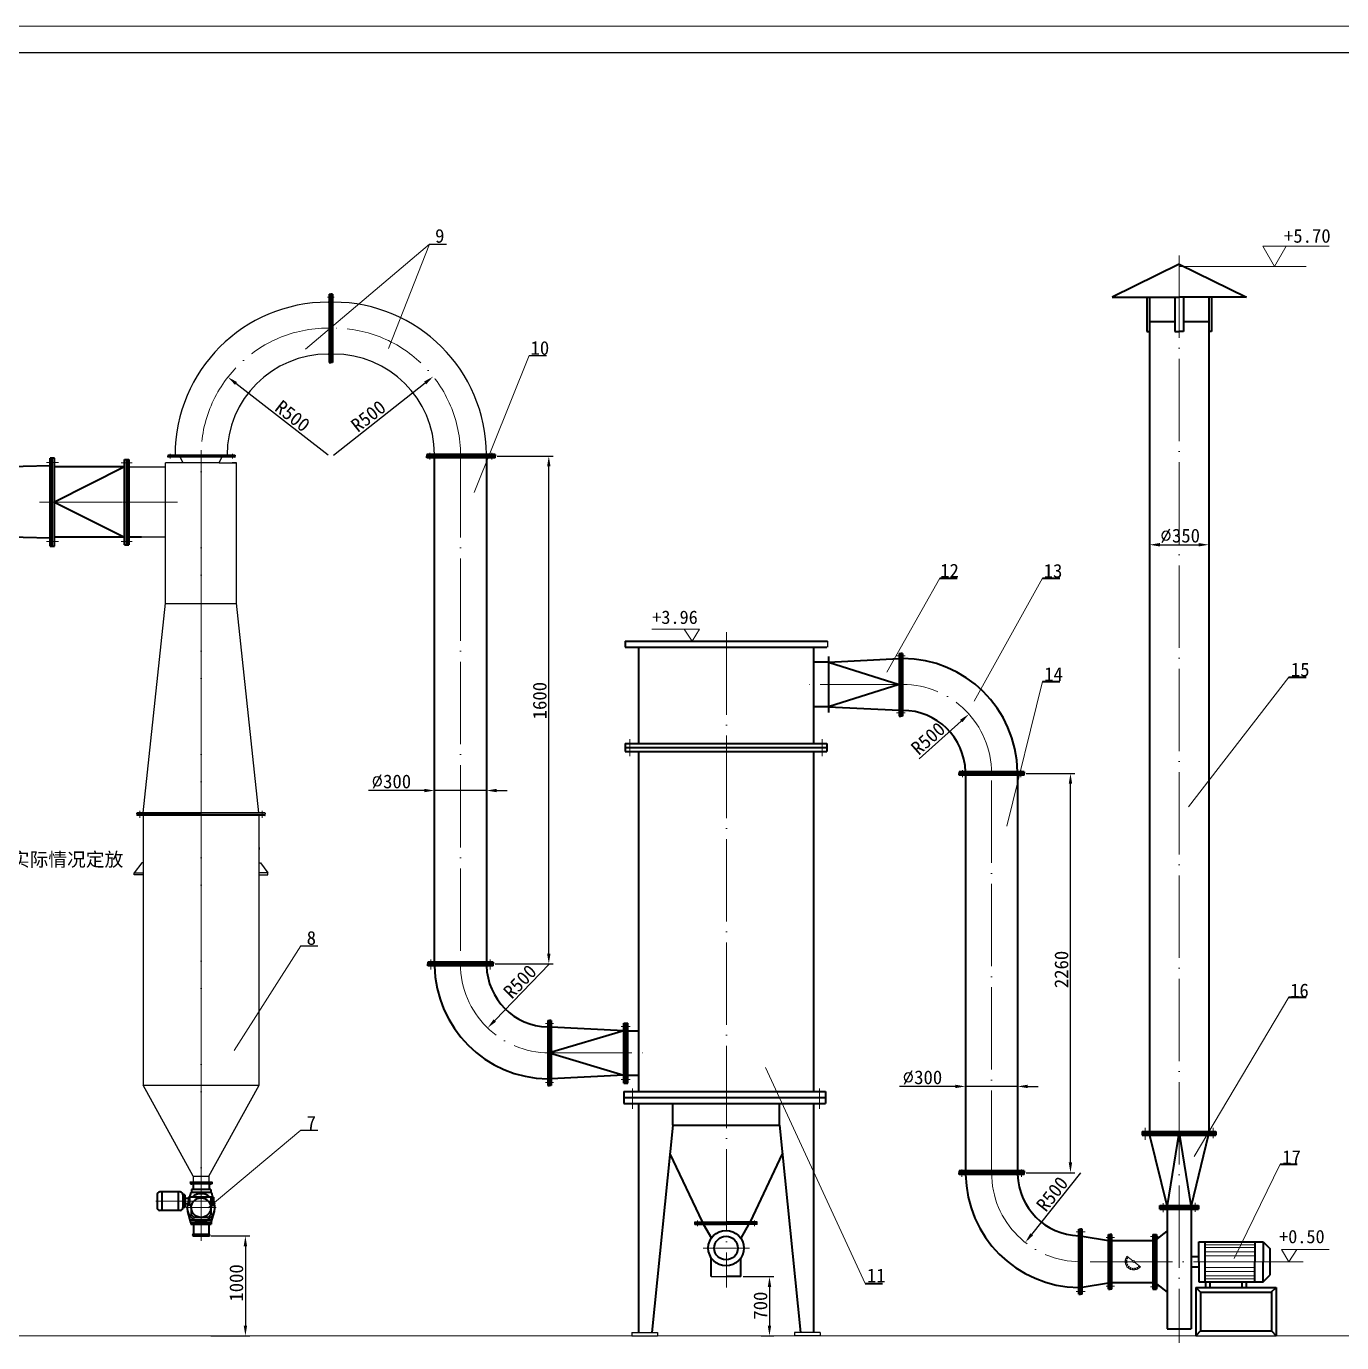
# Model space of a CAD drawing. Header units: millimetres. Extents: x 49699 to 106992, y 64186 to 130203.
# Drawn here: x 50013.6 to 50396.6, y 64491.2 to 64874.7 of the extents above; entities that cross this region are included whole.
import ezdxf

# ---------------------------------------------------------------- set-up
doc = ezdxf.new("R2010")
doc.units = ezdxf.units.MM
doc.linetypes.add('ACAD_ISO04W100', pattern=[30, 24, -3, 0, -3])
doc.layers.add('LAYER3', color=7, linetype='Continuous')
for name, color, linetype, lineweight in [('中心线', 22, 'ACAD_ISO04W100', 9), ('尺寸线', 150, 'Continuous', 9), ('粗实线', 7, 'Continuous', 35), ('粗线', 7, 'Continuous', 30)]:
    doc.layers.add(name, color=color, linetype=linetype, lineweight=lineweight)
doc.styles.get("Standard").update_dxf_attribs({"font": 'SIMFANG.TTF', "height": 4})
doc.dimstyles.new('ISO-25', dxfattribs={"dimscale": 0, "dimtxt": 3, "dimasz": 3, "dimexe": 1.25, "dimexo": 0.625, "dimtad": 1, "dimdsep": 46, "dimtxsty": 'Standard', "dimcen": -2.5, "dimadec": 0, "dimazin": 0, "dimtfac": 1, "dimtmove": 0, "dimatfit": 0, "dimfxl": 0, "dimarcsym": 0})

# ---------------------------------------------------------------- blocks, each defined once
blk = doc.blocks.new('*D666')
at = {"layer": 'DEFPOINTS', "color": 0}
for p in [(50072.28, 64772.48), (50101.47, 64749.75)]:
    blk.add_point(p, dxfattribs=at)
at = {"layer": '尺寸线', "color": 0, "lineweight": -2}
blk.add_line((50101.47, 64749.75), (50074.64, 64770.64), dxfattribs=at)
at = {"layer": '尺寸线', "color": 0}
blk.add_solid([(50074.95, 64771.03), (50074.34, 64770.24), (50072.28, 64772.48)], dxfattribs=at)
at = {"layer": '尺寸线', "color": 0, "insert": (50091.11, 64761.14), "char_height": 4, "attachment_point": 5, "rotation": 322.0895}
blk.add_mtext('R500', dxfattribs=at)
blk = doc.blocks.new('*D663')
at = {"layer": 'DEFPOINTS', "color": 0}
for p in [(50066.69, 64522.33), (50066.69, 64493.21), (50077.38, 64493.21)]:
    blk.add_point(p, dxfattribs=at)
at = {"layer": '尺寸线', "color": 0, "lineweight": -2}
for p, q in [((50067.32, 64522.33), (50078.63, 64522.33)), ((50077.38, 64519.33), (50077.38, 64496.21)), ((50067.32, 64493.21), (50078.63, 64493.21))]:
    blk.add_line(p, q, dxfattribs=at)
at = {"layer": '尺寸线', "color": 0}
for points in [[(50076.88, 64519.33), (50077.88, 64519.33), (50077.38, 64522.33)], [(50076.88, 64496.21), (50077.88, 64496.21), (50077.38, 64493.21)]]:
    blk.add_solid(points, dxfattribs=at)
at = {"layer": '尺寸线', "color": 0, "insert": (50074.76, 64508.63), "char_height": 4, "attachment_point": 5, "rotation": 90}
blk.add_mtext('1000', dxfattribs=at)
blk = doc.blocks.new('*D664')
at = {"layer": 'DEFPOINTS', "color": 0}
for p in [(50150.09, 64749.45), (50165.74, 64749.45), (50149.51, 64601.54)]:
    blk.add_point(p, dxfattribs=at)
at = {"layer": '尺寸线', "color": 0, "lineweight": -2}
for p, q in [((50150.71, 64749.45), (50166.99, 64749.45)), ((50165.74, 64604.54), (50165.74, 64746.45)), ((50150.13, 64601.54), (50166.99, 64601.54))]:
    blk.add_line(p, q, dxfattribs=at)
at = {"layer": '尺寸线', "color": 0}
for points in [[(50165.24, 64746.45), (50166.24, 64746.45), (50165.74, 64749.45)], [(50165.24, 64604.54), (50166.24, 64604.54), (50165.74, 64601.54)]]:
    blk.add_solid(points, dxfattribs=at)
at = {"layer": '尺寸线', "color": 0, "insert": (50163.11, 64678.25), "char_height": 4, "attachment_point": 5, "rotation": 90}
blk.add_mtext('1600', dxfattribs=at)
blk = doc.blocks.new('*D665')
at = {"layer": 'DEFPOINTS', "color": 0}
for p in [(50132.08, 64772.65), (50103.03, 64749.75)]:
    blk.add_point(p, dxfattribs=at)
at = {"layer": '尺寸线', "color": 0, "lineweight": -2}
blk.add_line((50103.03, 64749.75), (50129.73, 64770.79), dxfattribs=at)
at = {"layer": '尺寸线', "color": 0}
blk.add_solid([(50129.42, 64771.19), (50130.04, 64770.4), (50132.08, 64772.65)], dxfattribs=at)
at = {"layer": '尺寸线', "color": 0, "insert": (50113.2, 64761.11), "char_height": 4, "attachment_point": 5, "rotation": 38.2471}
blk.add_mtext('R500', dxfattribs=at)
blk = doc.blocks.new('*D651')
at = {"layer": 'DEFPOINTS', "color": 0}
for p in [(50132.47, 64657.24), (50147.59, 64657.24), (50147.59, 64652.06)]:
    blk.add_point(p, dxfattribs=at)
at = {"layer": '尺寸线', "color": 0, "lineweight": -2}
for p, q in [((50132.47, 64656.62), (50132.47, 64650.81)), ((50147.59, 64656.62), (50147.59, 64650.81)), ((50129.47, 64652.06), (50113.24, 64652.06)), ((50147.59, 64652.06), (50132.47, 64652.06)), ((50150.59, 64652.06), (50153.59, 64652.06))]:
    blk.add_line(p, q, dxfattribs=at)
at = {"layer": '尺寸线', "color": 0}
for points in [[(50129.47, 64652.56), (50129.47, 64651.56), (50132.47, 64652.06)], [(50150.59, 64652.56), (50150.59, 64651.56), (50147.59, 64652.06)]]:
    blk.add_solid(points, dxfattribs=at)
at = {"layer": '尺寸线', "color": 0, "insert": (50119.85, 64654.68), "char_height": 4, "attachment_point": 5}
blk.add_mtext('{\\Ftxt.shx|c0;%%c}300', dxfattribs=at)
blk = doc.blocks.new('*D652')
at = {"layer": 'DEFPOINTS', "color": 0}
for p in [(50304.16, 64657.04), (50317.66, 64657.04), (50304.16, 64540.73)]:
    blk.add_point(p, dxfattribs=at)
at = {"layer": '尺寸线', "color": 0, "lineweight": -2}
for p, q in [((50304.79, 64657.04), (50318.91, 64657.04)), ((50317.66, 64543.73), (50317.66, 64654.04)), ((50304.79, 64540.73), (50318.91, 64540.73))]:
    blk.add_line(p, q, dxfattribs=at)
at = {"layer": '尺寸线', "color": 0}
for points in [[(50317.16, 64654.04), (50318.16, 64654.04), (50317.66, 64657.04)], [(50317.16, 64543.73), (50318.16, 64543.73), (50317.66, 64540.73)]]:
    blk.add_solid(points, dxfattribs=at)
at = {"layer": '尺寸线', "color": 0, "insert": (50315.04, 64599.94), "char_height": 4, "attachment_point": 5, "rotation": 90}
blk.add_mtext('2260', dxfattribs=at)
blk = doc.blocks.new('*D653')
at = {"layer": 'DEFPOINTS', "color": 0}
for p in [(50287.12, 64567.87), (50302.24, 64567.87), (50302.24, 64565.87)]:
    blk.add_point(p, dxfattribs=at)
at = {"layer": '尺寸线', "color": 0, "lineweight": -2}
for p, q in [((50284.12, 64565.87), (50267.89, 64565.87)), ((50287.12, 64567.25), (50287.12, 64564.62)), ((50302.24, 64565.87), (50287.12, 64565.87)), ((50302.24, 64567.25), (50302.24, 64564.62)), ((50305.24, 64565.87), (50308.24, 64565.87))]:
    blk.add_line(p, q, dxfattribs=at)
at = {"layer": '尺寸线', "color": 0}
for points in [[(50284.12, 64566.37), (50284.12, 64565.37), (50287.12, 64565.87)], [(50305.24, 64566.37), (50305.24, 64565.37), (50302.24, 64565.87)]]:
    blk.add_solid(points, dxfattribs=at)
at = {"layer": '尺寸线', "color": 0, "insert": (50274.51, 64568.5), "char_height": 4, "attachment_point": 5}
blk.add_mtext('{\\Ftxt.shx|c0;%%c}300', dxfattribs=at)
blk = doc.blocks.new('*D654')
at = {"layer": 'DEFPOINTS', "color": 0}
for p in [(50221.69, 64510.49), (50226.94, 64493.21), (50230.01, 64493.21)]:
    blk.add_point(p, dxfattribs=at)
at = {"layer": '尺寸线', "color": 0, "lineweight": -2}
for p, q in [((50222.31, 64510.49), (50231.26, 64510.49)), ((50230.01, 64507.49), (50230.01, 64496.21)), ((50227.57, 64493.21), (50231.26, 64493.21))]:
    blk.add_line(p, q, dxfattribs=at)
at = {"layer": '尺寸线', "color": 0}
for points in [[(50229.51, 64507.49), (50230.51, 64507.49), (50230.01, 64510.49)], [(50229.51, 64496.21), (50230.51, 64496.21), (50230.01, 64493.21)]]:
    blk.add_solid(points, dxfattribs=at)
at = {"layer": '尺寸线', "color": 0, "insert": (50227.39, 64502.02), "char_height": 4, "attachment_point": 5, "rotation": 90}
blk.add_mtext('700', dxfattribs=at)
blk = doc.blocks.new('*D655')
at = {"layer": 'DEFPOINTS', "color": 0}
for p in [(50288.09, 64674.31), (50268.76, 64657.04)]:
    blk.add_point(p, dxfattribs=at)
at = {"layer": '尺寸线', "color": 0, "lineweight": -2}
blk.add_line((50273.58, 64661.34), (50285.86, 64672.31), dxfattribs=at)
at = {"layer": '尺寸线', "color": 0}
blk.add_solid([(50285.52, 64672.68), (50286.19, 64671.94), (50288.09, 64674.31)], dxfattribs=at)
at = {"layer": '尺寸线', "color": 0, "insert": (50276.21, 64667.22), "char_height": 4, "attachment_point": 5, "rotation": 41.7718}
blk.add_mtext('R500', dxfattribs=at)
blk = doc.blocks.new('*D656')
at = {"layer": 'DEFPOINTS', "color": 0}
for p in [(50165.95, 64601.54), (50147.92, 64582.91)]:
    blk.add_point(p, dxfattribs=at)
at = {"layer": '尺寸线', "color": 0, "lineweight": -2}
blk.add_line((50165.95, 64601.54), (50150.01, 64585.06), dxfattribs=at)
at = {"layer": '尺寸线', "color": 0}
blk.add_solid([(50149.65, 64585.41), (50150.37, 64584.72), (50147.92, 64582.91)], dxfattribs=at)
at = {"layer": '尺寸线', "color": 0, "insert": (50157.34, 64596.42), "char_height": 4, "attachment_point": 5, "rotation": 45.9526}
blk.add_mtext('R500', dxfattribs=at)
blk = doc.blocks.new('*D658')
at = {"layer": 'DEFPOINTS', "color": 0}
for p in [(50320.6, 64540.73), (50304.5, 64520.42)]:
    blk.add_point(p, dxfattribs=at)
at = {"layer": '尺寸线', "color": 0, "lineweight": -2}
blk.add_line((50320.6, 64540.73), (50306.36, 64522.77), dxfattribs=at)
at = {"layer": '尺寸线', "color": 0}
blk.add_solid([(50305.97, 64523.08), (50306.75, 64522.46), (50304.5, 64520.42)], dxfattribs=at)
at = {"layer": '尺寸线', "color": 0, "insert": (50312.34, 64534.54), "char_height": 4, "attachment_point": 5, "rotation": 51.5835}
blk.add_mtext('R500', dxfattribs=at)
blk = doc.blocks.new('*D659')
at = {"layer": 'DEFPOINTS', "color": 0}
for p in [(50357.97, 64723.65), (50340.69, 64719.18, 0), (50357.97, 64719.18, 0)]:
    blk.add_point(p, dxfattribs=at)
at = {"layer": '尺寸线', "color": 0, "lineweight": -2}
for p, q in [((50340.69, 64719.8), (50340.69, 64724.9)), ((50343.69, 64723.65), (50354.97, 64723.65)), ((50357.97, 64719.8), (50357.97, 64724.9))]:
    blk.add_line(p, q, dxfattribs=at)
at = {"layer": '尺寸线', "color": 0}
for points in [[(50343.69, 64724.15), (50343.69, 64723.15), (50340.69, 64723.65)], [(50354.97, 64724.15), (50354.97, 64723.15), (50357.97, 64723.65)]]:
    blk.add_solid(points, dxfattribs=at)
at = {"layer": '尺寸线', "color": 0, "insert": (50349.59, 64726.28), "char_height": 4, "attachment_point": 5}
blk.add_mtext('{\\Ftxt.shx|c0;%%c}350', dxfattribs=at)

msp = doc.modelspace()

# ---------------------------------------------------------------- linework, layer by layer
for p, q in [((50246.9, 64695.58), (50246.888, 64693.852)), ((50208.269, 64525.648), (50208.269, 64526.402)), ((50208.269, 64526.402), (50217.353, 64526.402)), ((50208.269, 64526.025), (50217.353, 64526.025)), ((50208.269, 64525.648), (50217.353, 64525.648)), ((50226.437, 64526.402), (50217.353, 64526.402)), ((50226.437, 64526.025), (50217.353, 64526.025)), ((50226.437, 64525.648), (50217.353, 64525.648)), ((50226.437, 64525.648), (50226.437, 64526.402)), ((50213.021, 64510.489), (50217.353, 64510.489)), ((50189.943, 64494.207), (50189.943, 64493.209)), ((50189.943, 64494.207), (50197.431, 64494.207)), ((50189.943, 64493.209), (50197.431, 64493.209)), ((50197.431, 64494.207), (50197.431, 64493.209)), ((50237.275, 64494.207), (50237.275, 64493.209)), ((50244.763, 64494.207), (50237.275, 64494.207)), ((50244.763, 64493.209), (50237.275, 64493.209)), ((50244.763, 64494.207), (50244.763, 64493.209)), ((50354.124, 64493.209), (50377.607, 64493.209))]:
    msp.add_line(p, q)
at = {"layer": 'LAYER3'}
for p, q in [((50744.548, 64866.924), (49724.239, 64866.924)), ((50744.548, 64866.924), (49724.239, 64866.924)), ((50130.979, 64811.243), (50135.979, 64811.243)), ((50101.468, 64794.306), (50101.738, 64794.306)), ((50102.755, 64794.306), (50103.025, 64794.306)), ((50101.468, 64779.186), (50101.738, 64779.186)), ((50102.755, 64779.186), (50103.025, 64779.186)), ((50160.059, 64778.765), (50165.059, 64778.765)), ((50054.833, 64749.746), (50054.789, 64749.702)), ((50054.789, 64749.702), (50054.789, 64749.498)), ((50070.262, 64749.746), (50054.833, 64749.746)), ((50074.313, 64749.746), (50070.262, 64749.746)), ((50074.313, 64749.746), (50074.357, 64749.702)), ((50074.357, 64749.702), (50074.357, 64749.498)), ((50043.473, 64746.336), (50054.121, 64746.336)), ((50069.713, 64747.505), (50054.121, 64747.505)), ((50054.121, 64706.593), (50054.121, 64747.505)), ((50054.789, 64749.498), (50054.833, 64749.454)), ((50054.789, 64749.41), (50054.833, 64749.454)), ((50054.789, 64749.205), (50054.789, 64749.41)), ((50054.833, 64749.162), (50054.789, 64749.205)), ((50074.313, 64749.454), (50054.833, 64749.454)), ((50074.313, 64749.454), (50054.833, 64749.454)), ((50070.262, 64749.162), (50054.833, 64749.162)), ((50059.236, 64747.477), (50058.394, 64749.162)), ((50069.7, 64747.477), (50070.542, 64749.162)), ((50069.713, 64747.505), (50074.814, 64747.505)), ((50074.313, 64749.162), (50070.262, 64749.162)), ((50074.814, 64747.505), (50073.499, 64747.505)), ((50074.357, 64749.498), (50074.313, 64749.454)), ((50074.357, 64749.41), (50074.313, 64749.454)), ((50074.313, 64749.162), (50074.357, 64749.205)), ((50074.357, 64749.205), (50074.357, 64749.41)), ((50074.814, 64706.593), (50074.814, 64747.505)), ((50054.121, 64725.818), (50043.473, 64725.818)), ((50047.597, 64645.559), (50054.121, 64706.593)), ((50054.121, 64706.593), (50054.238, 64706.586)), ((50054.238, 64706.586), (50074.698, 64706.586)), ((50074.814, 64706.593), (50074.698, 64706.586)), ((50081.339, 64645.559), (50074.814, 64706.593)), ((50045.865, 64645.559), (50045.806, 64645.501)), ((50045.806, 64645.267), (50045.806, 64645.501)), ((50045.806, 64645.267), (50045.865, 64645.208)), ((50045.806, 64645.194), (50045.821, 64645.208)), ((50045.806, 64645.194), (50045.806, 64645.135)), ((50045.821, 64645.121), (50045.806, 64645.135)), ((50045.806, 64645.062), (50045.865, 64645.121)), ((50045.806, 64645.062), (50045.806, 64644.828)), ((50045.865, 64644.77), (50045.806, 64644.828)), ((50045.865, 64645.208), (50045.821, 64645.208)), ((50045.865, 64645.121), (50045.821, 64645.121)), ((50064.468, 64645.559), (50045.865, 64645.559)), ((50047.56, 64645.208), (50045.865, 64645.208)), ((50064.468, 64645.208), (50045.865, 64645.208)), ((50045.865, 64645.121), (50083.115, 64645.121)), ((50064.468, 64644.77), (50045.865, 64644.77)), ((50047.56, 64644.77), (50047.56, 64566.241)), ((50083.071, 64645.559), (50064.468, 64645.559)), ((50064.468, 64645.208), (50083.115, 64645.208)), ((50083.071, 64644.77), (50064.468, 64644.77)), ((50081.376, 64566.241), (50081.376, 64644.77)), ((50083.071, 64645.559), (50083.13, 64645.501)), ((50083.071, 64645.208), (50083.13, 64645.267)), ((50083.071, 64645.121), (50083.13, 64645.062)), ((50083.071, 64644.77), (50083.13, 64644.828)), ((50083.13, 64645.194), (50083.115, 64645.208)), ((50083.115, 64645.121), (50083.13, 64645.135)), ((50083.13, 64645.501), (50083.13, 64645.267)), ((50083.13, 64645.194), (50083.13, 64645.135)), ((50083.13, 64644.828), (50083.13, 64645.062)), ((50081.376, 64635.476), (50081.376, 64634.892)), ((50047.178, 64631.043), (50045.025, 64628.12)), ((50047.56, 64631.043), (50047.178, 64631.043)), ((50081.376, 64631.043), (50081.758, 64631.043)), ((50081.758, 64631.043), (50083.91, 64628.12)), ((50045.025, 64627.535), (50045.025, 64628.12)), ((50045.025, 64628.12), (50047.56, 64628.12)), ((50047.56, 64627.535), (50045.025, 64627.535)), ((50083.91, 64628.12), (50081.376, 64628.12)), ((50081.376, 64627.535), (50083.91, 64627.535)), ((50083.91, 64627.535), (50083.91, 64628.12)), ((50093.52, 64606.863), (50098.52, 64606.863)), ((50047.56, 64566.241), (50081.376, 64566.241)), ((50062.159, 64539.76), (50047.56, 64566.241)), ((50066.777, 64539.76), (50081.376, 64566.241)), ((50093.52, 64553.084), (50098.52, 64553.084)), ((50062.159, 64539.76), (50066.777, 64539.76)), ((50062.159, 64539.76), (50062.159, 64538.037)), ((50066.777, 64539.76), (50066.777, 64538.037)), ((50061.282, 64537.993), (50061.326, 64538.037)), ((50061.282, 64537.993), (50067.654, 64537.993)), ((50061.282, 64537.993), (50061.282, 64537.788)), ((50061.282, 64537.744), (50061.326, 64537.788)), ((50061.282, 64537.788), (50067.654, 64537.788)), ((50061.326, 64537.744), (50061.282, 64537.788)), ((50061.282, 64537.744), (50061.282, 64537.54)), ((50061.282, 64537.744), (50067.654, 64537.744)), ((50061.326, 64537.496), (50061.282, 64537.54)), ((50061.282, 64537.54), (50067.654, 64537.54)), ((50061.326, 64538.037), (50066.777, 64538.037)), ((50061.326, 64537.788), (50066.777, 64537.788)), ((50061.326, 64537.744), (50062.276, 64537.744)), ((50061.326, 64537.496), (50062.276, 64537.496)), ((50062.276, 64537.744), (50067.61, 64537.744)), ((50062.276, 64537.496), (50067.61, 64537.496)), ((50066.777, 64538.037), (50067.61, 64538.037)), ((50066.777, 64537.788), (50067.61, 64537.788)), ((50067.654, 64537.993), (50067.61, 64538.037)), ((50067.654, 64537.744), (50067.61, 64537.788)), ((50067.61, 64537.744), (50067.654, 64537.788)), ((50067.61, 64537.496), (50067.654, 64537.54)), ((50067.654, 64537.993), (50067.654, 64537.788)), ((50067.654, 64537.744), (50067.654, 64537.54))]:
    msp.add_line(p, q, dxfattribs=at)
for centre, radius, start, end in [((50101.468, 64749.746), 44.56, 90, 180), ((50103.025, 64749.746), 44.56, 0.27841, 90), ((50101.468, 64749.746), 29.44, 90, 180), ((50103.025, 64749.746), 29.44, 0.4214, 90)]:
    msp.add_arc(centre, radius, start, end, dxfattribs=at)
at = {"layer": '中心线'}
for p, q in [((50349.329, 64807.952, 0), (50349.329, 64491.23)), ((50101.273, 64795.765), (50103.248, 64795.765)), ((50101.468, 64786.746), (50103.025, 64786.746)), ((50055.505, 64749.031), (50055.505, 64750.135)), ((50055.505, 64749.877), (50055.505, 64748.773)), ((50064.468, 64537.336), (50064.468, 64751.218)), ((50064.468, 64749.746), (50064.468, 64520.933)), ((50073.642, 64749.031), (50073.642, 64750.135)), ((50073.642, 64749.877), (50073.642, 64748.773)), ((50131.066, 64750.428), (50131.066, 64748.453)), ((50140.025, 64749.746), (50140.025, 64601.538)), ((50149.192, 64750.428), (50149.192, 64748.453)), ((50022.932, 64747.6), (50019.5, 64747.6)), ((50041.213, 64747.544), (50044.382, 64747.544)), ((50017.383, 64736.077), (50057.575, 64736.077)), ((50041.554, 64736.077), (50051.373, 64736.077)), ((50022.932, 64724.554), (50019.5, 64724.554)), ((50041.213, 64724.61), (50044.382, 64724.61)), ((50217.445, 64698.141), (50217.445, 64507.274)), ((50269.481, 64691.252), (50267.037, 64691.252)), ((50268.761, 64682.961), (50240.597, 64682.961)), ((50269.481, 64674.669), (50267.037, 64674.669)), ((50189.376, 64667.039), (50189.376, 64662.043)), ((50245.33, 64667.039), (50245.33, 64662.043)), ((50286.176, 64658.024), (50286.176, 64655.974)), ((50303.187, 64658.024), (50303.187, 64655.974)), ((50294.681, 64540.729), (50294.681, 64657.041)), ((50046.639, 64646.126), (50046.639, 64644.581)), ((50082.297, 64646.126), (50082.297, 64644.581)), ((50046.639, 64644.116), (50046.639, 64645.661)), ((50082.297, 64644.116), (50082.297, 64645.661)), ((50131.38, 64602.867), (50131.38, 64599.941)), ((50148.67, 64602.867), (50148.67, 64599.941)), ((50164.732, 64584.227), (50167.108, 64584.227)), ((50189.441, 64583.355), (50186.801, 64583.355)), ((50165.945, 64575.618), (50195.7, 64575.618)), ((50164.732, 64567.009), (50167.108, 64567.009)), ((50189.441, 64567.881), (50186.801, 64567.881)), ((50190.094, 64565.302), (50190.094, 64559.377)), ((50244.612, 64565.302), (50244.612, 64559.377)), ((50339.402, 64553.767), (50339.402, 64550.279)), ((50359.257, 64553.767), (50359.257, 64550.828)), ((50285.978, 64541.637), (50285.978, 64539.542)), ((50303.384, 64541.637), (50303.384, 64539.542)), ((50061.676, 64538.215), (50061.676, 64537.501)), ((50061.676, 64537.966), (50061.676, 64537.252)), ((50067.26, 64538.215), (50067.26, 64537.501)), ((50067.26, 64537.966), (50067.26, 64537.252)), ((50068.27, 64532.449), (50051.315, 64532.449)), ((50344.64, 64531.868), (50344.64, 64529.258)), ((50353.958, 64531.967), (50354.013, 64529.358)), ((50068.906, 64530.574), (50060.144, 64530.574)), ((50209.092, 64526.859), (50209.092, 64525.169)), ((50225.614, 64526.859), (50225.614, 64525.169)), ((50319.304, 64523.509), (50321.948, 64523.509)), ((50330.471, 64521.903), (50328.107, 64521.903)), ((50343.21, 64522.164), (50340.957, 64522.164)), ((50210.726, 64518.782), (50224.181, 64518.782)), ((50377.511, 64514.809), (50320.601, 64514.809)), ((50319.304, 64506.11), (50321.948, 64506.11)), ((50330.471, 64507.716), (50328.107, 64507.716)), ((50343.21, 64507.455), (50340.957, 64507.455))]:
    msp.add_line(p, q, dxfattribs=at)
for centre, radius, start, end in [((50101.468, 64749.746), 37, 90, 180), ((50103.025, 64749.746), 37, 0, 90), ((50268.761, 64657.041), 25.92, 0, 90), ((50165.945, 64601.538), 25.92, 180, 270), ((50320.601, 64540.729), 25.92, 180, 270)]:
    msp.add_arc(centre, radius, start, end, dxfattribs=at)
at = {"layer": '尺寸线'}
for p, q in [((50750.575, 64874.658), (49699.265, 64874.658)), ((50094.926, 64780.643), (50130.979, 64811.243)), ((50119.042, 64780.815), (50130.979, 64811.243)), ((50373.717, 64810.631, 0), (50380.518, 64810.631, 0)), ((50377.118, 64804.741, 0), (50373.717, 64810.631, 0)), ((50380.518, 64810.631, 0), (50377.118, 64804.741, 0)), ((50380.518, 64810.631, 0), (50393.005, 64810.631, 0)), ((50349.325, 64804.741, 0), (50386.276, 64804.741, 0)), ((50144.033, 64738.909), (50160.059, 64778.765)), ((50264.209, 64686.509), (50279.64, 64713.953)), ((50289.593, 64678.128), (50309.562, 64713.953)), ((50195.699, 64699.109), (50209.585, 64699.109)), ((50207.486, 64695.58), (50205.149, 64699.109)), ((50209.585, 64699.109), (50207.486, 64695.58)), ((50352.074, 64647.265), (50381.284, 64685.086)), ((50299.091, 64641.649), (50309.562, 64683.839)), ((50074.086, 64576.335), (50093.52, 64606.863)), ((50353.704, 64545.427), (50381.284, 64591.836)), ((50228.852, 64571.368), (50257.875, 64508.474)), ((50066.554, 64530.55), (50093.52, 64553.084)), ((50365.353, 64515.77), (50378.729, 64543.261)), ((50356.749, 64519.776), (50371.338, 64519.776)), ((50334.101, 64516.41), (50335.837, 64515.071)), ((50356.749, 64518.908), (50371.338, 64518.908)), ((50356.749, 64517.702), (50371.338, 64517.702)), ((50356.749, 64516.497), (50371.338, 64516.497)), ((50393.049, 64518.339), (50379.164, 64518.339)), ((50379.164, 64518.339), (50381.262, 64514.809)), ((50381.262, 64514.809), (50383.599, 64518.339)), ((50336.327, 64514.692), (50338.063, 64513.353)), ((50356.749, 64514.809), (50371.338, 64514.809)), ((50356.749, 64513.122), (50371.338, 64513.122)), ((50356.749, 64511.917), (50371.338, 64511.917)), ((50375.714, 64514.809), (50385.432, 64514.809)), ((50356.749, 64510.711), (50371.338, 64510.711)), ((50356.749, 64509.843), (50371.338, 64509.843)), ((49754.673, 64493.209), (50447.886, 64493.209))]:
    msp.add_line(p, q, dxfattribs=at)
for centre, radius in [((50334.166, 64515.795), 0.146), ((50333.977, 64515.158), 0.146), ((50333.995, 64514.494), 0.146), ((50334.216, 64513.868), 0.146), ((50334.621, 64513.341), 0.146), ((50335.168, 64512.965), 0.146), ((50335.805, 64512.777), 0.146), ((50336.082, 64514.881), 0.31), ((50336.469, 64512.794), 0.146), ((50337.095, 64513.016), 0.146), ((50337.622, 64513.42), 0.146)]:
    msp.add_circle(centre, radius, dxfattribs=at)
msp.add_arc((50336.082, 64514.881), 2.502, 142.34563, 322.34563, dxfattribs=at)
at = {"layer": '粗实线'}
for p, q in [((50349.329, 64805.4, 0), (50329.765, 64795.757, 0)), ((50349.329, 64805.4, 0), (50368.893, 64795.757, 0)), ((50101.738, 64796.658), (50102.247, 64796.658)), ((50101.738, 64796.658), (50101.738, 64787.178)), ((50102.755, 64796.658), (50102.247, 64796.658)), ((50102.247, 64796.658), (50102.247, 64776.744)), ((50102.755, 64796.658), (50102.755, 64787.178)), ((50329.765, 64795.757, 0), (50349.329, 64795.757, 0)), ((50339.89, 64795.757, 0), (50339.89, 64785.774, 0)), ((50340.693, 64795.757, 0), (50340.693, 64552.744)), ((50348.044, 64795.757, 0), (50348.044, 64785.774, 0)), ((50368.893, 64795.757, 0), (50349.329, 64795.757, 0)), ((50350.614, 64795.757, 0), (50350.614, 64785.774, 0)), ((50357.965, 64795.757, 0), (50357.965, 64552.744)), ((50358.768, 64795.757, 0), (50358.768, 64785.774, 0)), ((50102.247, 64794.306), (50102.247, 64779.186)), ((50340.693, 64788.666, 0), (50348.044, 64788.666, 0)), ((50350.614, 64788.666, 0), (50357.965, 64788.666, 0)), ((50101.738, 64787.178), (50101.738, 64776.744)), ((50102.755, 64787.178), (50102.755, 64776.744)), ((50339.89, 64785.774, 0), (50340.693, 64785.774, 0)), ((50348.044, 64785.774, 0), (50349.329, 64785.774, 0)), ((50350.614, 64785.774, 0), (50349.329, 64785.774, 0)), ((50358.768, 64785.774, 0), (50357.965, 64785.774, 0)), ((50101.738, 64776.744), (50102.247, 64776.744)), ((50102.755, 64776.744), (50102.247, 64776.744)), ((50140.606, 64749.963), (50130.172, 64749.963)), ((50130.172, 64749.963), (50130.172, 64749.454)), ((50150.086, 64749.963), (50140.606, 64749.963)), ((50150.086, 64749.963), (50150.086, 64749.454)), ((49930.47, 64744.717), (50020.502, 64746.724)), ((50021.798, 64748.884), (50020.502, 64748.884)), ((50020.502, 64723.269), (50020.502, 64748.884)), ((50021.15, 64723.269), (50021.15, 64748.884)), ((50021.798, 64723.269), (50021.798, 64748.884)), ((50042.177, 64746.337), (50021.798, 64736.077)), ((50042.177, 64746.337), (50021.798, 64746.337)), ((50042.177, 64748.497), (50043.473, 64748.497)), ((50042.177, 64723.657), (50042.177, 64748.497)), ((50042.825, 64748.497), (50043.473, 64748.497)), ((50042.825, 64748.497), (50042.825, 64723.657)), ((50042.825, 64723.657), (50042.825, 64748.497)), ((50043.473, 64748.497), (50043.473, 64723.657)), ((50043.473, 64723.657), (50043.473, 64748.497)), ((50130.172, 64748.945), (50130.172, 64749.454)), ((50150.086, 64749.454), (50130.172, 64749.454)), ((50140.606, 64748.945), (50130.172, 64748.945)), ((50132.465, 64602.047), (50132.465, 64748.945)), ((50148.166, 64749.454), (50133.046, 64749.454)), ((50150.086, 64748.945), (50140.606, 64748.945)), ((50147.585, 64748.945), (50147.585, 64602.047)), ((50150.086, 64748.945), (50150.086, 64749.454)), ((50021.798, 64736.077), (50042.177, 64725.817)), ((49930.47, 64727.437), (50020.502, 64725.705)), ((50020.502, 64723.269), (50021.798, 64723.269)), ((50042.177, 64725.817), (50021.798, 64725.817)), ((50042.177, 64723.657), (50043.473, 64723.657)), ((50042.825, 64723.657), (50043.473, 64723.657)), ((50047.145, 64725.817), (50043.473, 64725.817)), ((50279.64, 64713.953), (50284.64, 64713.953)), ((50309.562, 64713.953), (50314.562, 64713.953)), ((50187.991, 64695.58), (50187.991, 64693.852)), ((50187.991, 64695.58), (50246.9, 64695.58)), ((50187.991, 64693.852), (50246.74, 64693.852)), ((50191.865, 64693.852), (50191.865, 64665.756)), ((50242.841, 64693.852), (50242.841, 64665.756)), ((50242.841, 64689.532), (50247.161, 64689.532)), ((50247.161, 64691.107), (50247.161, 64674.814)), ((50247.161, 64689.441), (50267.744, 64690.47)), ((50247.161, 64689.441), (50267.744, 64682.961)), ((50267.744, 64691.932), (50268.252, 64691.932)), ((50267.744, 64691.932), (50267.744, 64682.452)), ((50268.761, 64691.932), (50268.252, 64691.932)), ((50268.252, 64691.932), (50268.252, 64673.709)), ((50268.252, 64690.012), (50268.252, 64674.892)), ((50268.761, 64691.932), (50268.761, 64682.452)), ((50381.284, 64685.086), (50386.284, 64685.086)), ((50267.744, 64682.961), (50247.161, 64676.481)), ((50267.744, 64682.452), (50267.744, 64673.709)), ((50268.761, 64682.452), (50268.761, 64673.709)), ((50309.562, 64683.839), (50314.562, 64683.839)), ((50242.841, 64676.572), (50247.161, 64676.572)), ((50247.161, 64676.481), (50267.744, 64675.452)), ((50267.744, 64673.709), (50268.252, 64673.709)), ((50268.761, 64673.709), (50268.252, 64673.709)), ((50187.991, 64665.756), (50187.991, 64664.578)), ((50187.991, 64665.756), (50246.74, 64665.756)), ((50246.748, 64665.756), (50246.74, 64664.578)), ((50187.991, 64664.578), (50246.74, 64664.578)), ((50187.991, 64664.578), (50246.74, 64664.578)), ((50187.991, 64664.578), (50187.991, 64663.399)), ((50187.991, 64663.399), (50246.74, 64663.399)), ((50191.865, 64663.399), (50191.865, 64564.386)), ((50242.841, 64663.399), (50242.841, 64564.386)), ((50246.748, 64664.578), (50246.74, 64663.399)), ((50294.681, 64657.55), (50285.201, 64657.55)), ((50285.201, 64657.55), (50285.201, 64657.041)), ((50304.161, 64657.55), (50294.681, 64657.55)), ((50304.161, 64657.55), (50304.161, 64657.041)), ((50285.201, 64656.532), (50285.201, 64657.041)), ((50304.161, 64657.041), (50285.201, 64657.041)), ((50294.681, 64656.532), (50285.201, 64656.532)), ((50302.241, 64657.041), (50287.121, 64657.041)), ((50287.121, 64656.532), (50287.121, 64541.238)), ((50304.161, 64656.532), (50294.681, 64656.532)), ((50302.241, 64656.532), (50302.241, 64541.238)), ((50304.161, 64656.532), (50304.161, 64657.041)), ((50140.025, 64602.047), (50130.545, 64602.047)), ((50130.545, 64602.047), (50130.545, 64601.538)), ((50130.545, 64601.029), (50130.545, 64601.538)), ((50149.505, 64601.538), (50130.545, 64601.538)), ((50140.025, 64601.029), (50130.545, 64601.029)), ((50147.585, 64601.538), (50132.465, 64601.538)), ((50149.505, 64602.047), (50140.025, 64602.047)), ((50149.505, 64601.029), (50140.025, 64601.029)), ((50149.505, 64602.047), (50149.505, 64601.538)), ((50149.505, 64601.029), (50149.505, 64601.538)), ((50381.284, 64591.836), (50386.284, 64591.836)), ((50165.436, 64585.098), (50165.945, 64585.098)), ((50165.436, 64585.098), (50165.436, 64575.618)), ((50166.454, 64585.098), (50165.945, 64585.098)), ((50165.945, 64585.098), (50165.945, 64566.138)), ((50166.454, 64585.098), (50166.454, 64575.618)), ((50165.945, 64583.178), (50165.945, 64568.058)), ((50187.545, 64582.098), (50165.945, 64575.618)), ((50187.545, 64582.098), (50166.454, 64583.152)), ((50187.545, 64566.867), (50187.545, 64584.329)), ((50187.545, 64584.329), (50188.719, 64584.329)), ((50188.161, 64566.867), (50188.161, 64584.329)), ((50188.719, 64566.867), (50188.719, 64584.329)), ((50188.719, 64582.098), (50191.865, 64582.098)), ((50165.436, 64575.618), (50165.436, 64566.138)), ((50165.945, 64575.618), (50187.545, 64569.138)), ((50166.454, 64575.618), (50166.454, 64566.138)), ((50165.436, 64566.138), (50165.945, 64566.138)), ((50166.454, 64566.138), (50165.945, 64566.138)), ((50187.545, 64569.138), (50166.454, 64568.083)), ((50187.545, 64566.867), (50188.719, 64566.867)), ((50188.719, 64569.138), (50191.865, 64569.138)), ((50187.614, 64564.386), (50187.614, 64560.93)), ((50187.614, 64564.386), (50246.338, 64564.386)), ((50187.614, 64562.658), (50246.338, 64562.658)), ((50246.338, 64564.386), (50246.338, 64560.93)), ((50187.614, 64560.93), (50246.338, 64560.93)), ((50191.865, 64560.93), (50191.865, 64494.207)), ((50201.826, 64554.617), (50201.826, 64560.93)), ((50232.881, 64554.617), (50232.881, 64560.93)), ((50242.841, 64560.93), (50242.841, 64494.207)), ((50242.841, 64560.93), (50242.841, 64494.207)), ((50201.826, 64554.617), (50195.7, 64494.207)), ((50201.826, 64554.617), (50232.881, 64554.617)), ((50232.881, 64554.617), (50239.006, 64494.207)), ((50338.516, 64552.744), (50338.516, 64551.707)), ((50338.516, 64552.744), (50359.983, 64552.744)), ((50338.516, 64552.225), (50359.983, 64552.225)), ((50338.516, 64551.707), (50359.983, 64551.707)), ((50340.693, 64551.707), (50345.773, 64531.142)), ((50345.949, 64531.142), (50349.329, 64552.225)), ((50349.329, 64552.225), (50352.71, 64531.142)), ((50352.883, 64531.142), (50357.875, 64551.707)), ((50359.983, 64552.744), (50359.983, 64551.707)), ((50200.974, 64546.219), (50210.366, 64526.402)), ((50233.732, 64546.219), (50224.34, 64526.402)), ((50378.729, 64543.261), (50383.729, 64543.261)), ((50285.201, 64541.238), (50285.201, 64540.729)), ((50294.681, 64541.238), (50285.201, 64541.238)), ((50285.201, 64540.221), (50285.201, 64540.729)), ((50304.161, 64540.729), (50285.201, 64540.729)), ((50294.681, 64540.221), (50285.201, 64540.221)), ((50302.241, 64540.729), (50287.121, 64540.729)), ((50304.161, 64541.238), (50294.681, 64541.238)), ((50304.161, 64540.221), (50294.681, 64540.221)), ((50304.161, 64541.238), (50304.161, 64540.729)), ((50304.161, 64540.221), (50304.161, 64540.729)), ((50058.377, 64535.137), (50052.463, 64535.137)), ((50053.001, 64535.137), (50053.001, 64529.762)), ((50057.839, 64535.137), (50057.839, 64529.762)), ((50061.445, 64535.009), (50061.102, 64533.659)), ((50067.49, 64535.009), (50061.445, 64535.009)), ((50067.29, 64535.815), (50061.646, 64535.815)), ((50061.646, 64535.815), (50061.646, 64535.009)), ((50062.135, 64537.496), (50062.135, 64535.815)), ((50066.801, 64537.496), (50066.801, 64535.815)), ((50067.29, 64535.815), (50067.29, 64535.009)), ((50067.49, 64535.009), (50067.834, 64533.659)), ((50051.657, 64534.331), (50051.657, 64530.568)), ((50059.183, 64534.331), (50059.183, 64530.568)), ((50059.721, 64534.331), (50059.183, 64534.331)), ((50059.452, 64534.331), (50059.452, 64530.568)), ((50059.721, 64534.331), (50059.721, 64530.568)), ((50060.824, 64533.256), (50059.721, 64533.256)), ((50060.824, 64531.643), (50059.721, 64531.643)), ((50060.824, 64532.569), (50060.569, 64531.567)), ((50068.112, 64533.659), (50060.824, 64533.659)), ((50060.824, 64533.659), (50060.824, 64531.24)), ((50061.093, 64531.24), (50060.824, 64531.24)), ((50061.093, 64533.659), (50061.093, 64531.24)), ((50067.306, 64533.659), (50067.306, 64528.542)), ((50067.843, 64533.659), (50067.843, 64531.24)), ((50067.843, 64531.24), (50068.112, 64531.24)), ((50068.112, 64533.659), (50068.112, 64531.24)), ((50068.112, 64532.569), (50068.367, 64531.567)), ((50343.669, 64530.105), (50343.669, 64531.142)), ((50343.669, 64531.142), (50354.967, 64531.142)), ((50354.967, 64531.142), (50354.967, 64530.105)), ((50058.377, 64529.762), (50052.463, 64529.762)), ((50059.721, 64530.568), (50059.183, 64530.568)), ((50061.511, 64526.273), (50060.599, 64529.469)), ((50061.63, 64530.702), (50061.63, 64528.542)), ((50062.437, 64527.736), (50061.63, 64528.542)), ((50066.499, 64527.736), (50062.437, 64527.736)), ((50067.306, 64528.542), (50066.499, 64527.736)), ((50067.425, 64526.273), (50068.337, 64529.469)), ((50343.669, 64530.624), (50354.967, 64530.624)), ((50343.669, 64530.105), (50354.967, 64530.105)), ((50345.866, 64530.105), (50345.866, 64495.234)), ((50352.793, 64530.105), (50352.793, 64495.234)), ((50061.492, 64526.341), (50067.444, 64526.341)), ((50061.511, 64526.273), (50067.425, 64526.273)), ((50067.425, 64526.273), (50061.511, 64526.273)), ((50061.511, 64526.273), (50061.511, 64525.785)), ((50061.511, 64525.785), (50067.425, 64525.785)), ((50061.588, 64527.039), (50067.348, 64527.039)), ((50067.219, 64526.273), (50062.111, 64526.273)), ((50062.243, 64525.785), (50062.243, 64522.85)), ((50066.693, 64525.785), (50066.693, 64522.85)), ((50067.425, 64526.273), (50067.425, 64525.785)), ((50210.8, 64525.648), (50213.078, 64521.687)), ((50223.907, 64525.648), (50221.628, 64521.687)), ((50320.092, 64524.289), (50320.601, 64524.289)), ((50320.092, 64514.809), (50320.092, 64524.289)), ((50321.11, 64524.289), (50320.601, 64524.289)), ((50320.601, 64505.329), (50320.601, 64524.289)), ((50321.11, 64514.809), (50321.11, 64524.289)), ((50342.72, 64521.26), (50345.866, 64523.699)), ((50062.243, 64522.85), (50066.693, 64522.85)), ((50062.243, 64522.329), (50066.693, 64522.329)), ((50320.601, 64507.249), (50320.601, 64522.369)), ((50321.11, 64522.285), (50328.732, 64521.026)), ((50328.732, 64522.777), (50329.241, 64522.777)), ((50328.732, 64514.809), (50328.732, 64522.777)), ((50329.75, 64522.777), (50329.241, 64522.777)), ((50329.241, 64506.841), (50329.241, 64522.777)), ((50329.75, 64514.809), (50329.75, 64522.777)), ((50341.683, 64520.857), (50329.75, 64520.857)), ((50341.683, 64522.777), (50342.72, 64522.777)), ((50341.683, 64522.777), (50341.683, 64506.841)), ((50342.201, 64522.777), (50342.201, 64506.841)), ((50342.72, 64522.777), (50342.72, 64506.841)), ((50355.003, 64514.809), (50355.003, 64520.641)), ((50355.003, 64520.641), (50373.807, 64520.641)), ((50356.749, 64520.641), (50356.749, 64508.978)), ((50371.338, 64520.641), (50371.338, 64514.809)), ((50373.807, 64520.641), (50375.714, 64518.689)), ((50373.807, 64520.641), (50373.807, 64514.809)), ((50213.021, 64510.489), (50213.021, 64515.963)), ((50221.685, 64510.489), (50221.685, 64515.963)), ((50352.793, 64516.301), (50355.003, 64516.301)), ((50375.714, 64518.689), (50375.714, 64510.93)), ((50320.092, 64505.329), (50320.092, 64514.809)), ((50321.11, 64505.329), (50321.11, 64514.809)), ((50328.732, 64506.841), (50328.732, 64514.809)), ((50329.75, 64506.841), (50329.75, 64514.809)), ((50352.793, 64513.318), (50355.003, 64513.318)), ((50355.003, 64514.809), (50355.003, 64508.978)), ((50371.338, 64508.978), (50371.338, 64514.809)), ((50373.807, 64508.978), (50373.807, 64514.809)), ((50221.685, 64510.489), (50217.353, 64510.489)), ((50257.875, 64508.474), (50262.875, 64508.474)), ((50328.732, 64508.593), (50321.11, 64507.334)), ((50329.75, 64508.761), (50341.683, 64508.761)), ((50342.72, 64508.359), (50345.866, 64505.92)), ((50355.003, 64508.978), (50373.807, 64508.978)), ((50357.023, 64508.978), (50357.023, 64507.348)), ((50358.247, 64508.978), (50358.247, 64507.348)), ((50367.523, 64508.978), (50367.523, 64507.348)), ((50368.794, 64508.978), (50368.794, 64507.348)), ((50373.807, 64508.978), (50375.714, 64510.93)), ((50320.092, 64505.329), (50320.601, 64505.329)), ((50321.11, 64505.329), (50320.601, 64505.329)), ((50328.732, 64506.841), (50329.241, 64506.841)), ((50329.75, 64506.841), (50329.241, 64506.841)), ((50341.683, 64506.841), (50342.72, 64506.841)), ((50354.124, 64507.348), (50355.571, 64505.901)), ((50354.124, 64507.348), (50377.607, 64507.348)), ((50354.124, 64507.348), (50354.124, 64493.209)), ((50355.571, 64505.901), (50376.16, 64505.901)), ((50355.571, 64505.901), (50355.571, 64494.656)), ((50376.134, 64505.901), (50377.607, 64507.348)), ((50376.16, 64505.901), (50376.16, 64494.656)), ((50377.607, 64507.348), (50377.607, 64493.209)), ((50345.866, 64495.234), (50352.793, 64495.234)), ((50355.571, 64494.656), (50354.124, 64493.209)), ((50355.571, 64494.656), (50376.16, 64494.656)), ((50376.16, 64494.656), (50377.607, 64493.209))]:
    msp.add_line(p, q, dxfattribs=at)
for centre, radius in [((50064.468, 64530.574), 2.838), ((50217.353, 64518.782), 5.169), ((50217.353, 64518.782), 3.441)]:
    msp.add_circle(centre, radius, dxfattribs=at)
for centre, radius, start, end in [((50268.761, 64657.041), 33.48, 0.87077, 90), ((50268.761, 64657.041), 18.36, 1.58801, 90), ((50165.945, 64601.538), 33.48, 180.87077, 269.12923), ((50165.945, 64601.538), 18.36, 181.58801, 268.41199), ((50320.601, 64540.729), 33.48, 180.87077, 269.12923), ((50320.601, 64540.729), 18.36, 181.58801, 268.41199), ((50052.463, 64534.331), 0.806, 90, 180), ((50058.377, 64534.331), 0.806, 0, 90), ((50064.468, 64530.574), 4.024, 154.90316, 25.09684), ((50061.093, 64530.702), 0.538, 0, 90), ((50064.468, 64530.574), 4.024, 50.06126, 129.93874), ((50067.843, 64530.702), 0.538, 90, 180), ((50052.463, 64530.568), 0.806, 180, 270), ((50058.377, 64530.568), 0.806, 270, 0), ((50062.243, 64522.59), 0.26, 90, 270), ((50066.693, 64522.59), 0.26, 270, 90)]:
    msp.add_arc(centre, radius, start, end, dxfattribs=at)

# ---------------------------------------------------------------- texts
at = {"layer": '尺寸线'}
for s, p in [('+3.96', (50195.861, 64700.592)), ('+0.50', (50378.416, 64520.188))]:
    msp.add_text(s, height=3.9, dxfattribs=at).set_placement(p)
at = {"layer": '尺寸线', "insert": (50379.831, 64815.626), "char_height": 4, "width": 17.93183, "attachment_point": 1}
msp.add_mtext('+5.70', dxfattribs=at)
at = {"layer": '粗实线', "char_height": 4, "width": 8.65943, "attachment_point": 1}
for s, insert in [('9', (50132.626, 64815.624)), ('10', (50160.418, 64782.972)), ('12', (50279.73, 64718.112)), ('13', (50309.867, 64718.053)), ('15', (50381.854, 64689.307)), ('14', (50310.022, 64687.987)), ('8', (50095.224, 64611.124)), ('16', (50381.625, 64595.834)), ('7', (50095.224, 64557.266)), ('17', (50379.31, 64547.263)), ('11', (50258.394, 64512.815))]:
    msp.add_mtext(s, dxfattribs=dict(at, insert=insert))
at = {"layer": '粗线', "insert": (49970.885, 64633.976), "char_height": 4, "width": 71.78869, "attachment_point": 1}
msp.add_mtext('加料机构可根据实际情况定放', dxfattribs=at)

# ---------------------------------------------------------------- dimensions: what is measured, and where the dimension line sits
at = {"layer": '尺寸线'}
for center, mpoint, override, picture, middle in [((50103.025, 64749.746), (50132.083, 64772.651), {"dimscale": 1}, '*D665', (50114.829, 64759.051)), ((50101.468, 64749.746), (50072.276, 64772.48), {"dimscale": 1}, '*D666', (50089.497, 64759.069)), ((50268.761, 64657.041), (50288.092, 64674.308), {"dimscale": 1, "dimtmove": 1}, '*D655', (50277.962, 64665.259)), ((50165.945, 64601.538), (50147.924, 64582.907), {"dimscale": 1}, '*D656', (50159.232, 64594.597)), ((50320.601, 64540.729), (50304.495, 64520.421), {"dimscale": 1}, '*D658', (50314.399, 64532.908))]:
    dim = msp.add_radius_dim(center=center, mpoint=mpoint, text='R500', dimstyle='ISO-25', override=override, dxfattribs=at)
    dim.commit()
    dim.dimension.update_dxf_attribs({"geometry": picture, "text_midpoint": middle, "dimtype": 164})
for base, p1, p2, text, picture, middle in [((50165.736, 64749.454), (50149.505, 64601.538), (50150.086, 64749.454), '1600', '*D664', (50165.736, 64678.25)), ((50317.664, 64657.041), (50304.161, 64540.729), (50304.161, 64657.041), '2260', '*D652', (50317.664, 64599.939)), ((50077.383, 64493.209), (50066.693, 64522.329), (50066.693, 64493.209), '1000', '*D663', (50077.383, 64508.631)), ((50230.014, 64493.209), (50221.685, 64510.489), (50226.945, 64493.209), '700', '*D654', (50230.014, 64502.017))]:
    dim = msp.add_linear_dim(base=base, p1=p1, p2=p2, angle=90, text=text, dimstyle='ISO-25', override={"dimscale": 1}, dxfattribs=at)
    dim.commit()
    dim.dimension.update_dxf_attribs({"geometry": picture, "text_midpoint": middle, "dimtype": 160})
for base, p1, p2, text, picture, middle in [((50357.965, 64723.654), (50340.693, 64719.177, 0), (50357.965, 64719.177, 0), '{\\Ftxt.shx|c0;%%c}350', '*D659', (50349.589, 64723.654)), ((50147.585, 64652.058), (50132.465, 64657.244), (50147.585, 64657.244), '{\\Ftxt.shx|c0;%%c}300', '*D651', (50119.851, 64652.058)), ((50302.241, 64565.875), (50287.121, 64567.87), (50302.241, 64567.87), '{\\Ftxt.shx|c0;%%c}300', '*D653', (50274.507, 64565.875))]:
    dim = msp.add_linear_dim(base=base, p1=p1, p2=p2, text=text, dimstyle='ISO-25', override={"dimscale": 1}, dxfattribs=at)
    dim.commit()
    dim.dimension.update_dxf_attribs({"geometry": picture, "text_midpoint": middle, "dimtype": 160})

doc.saveas('drawing.dxf')
